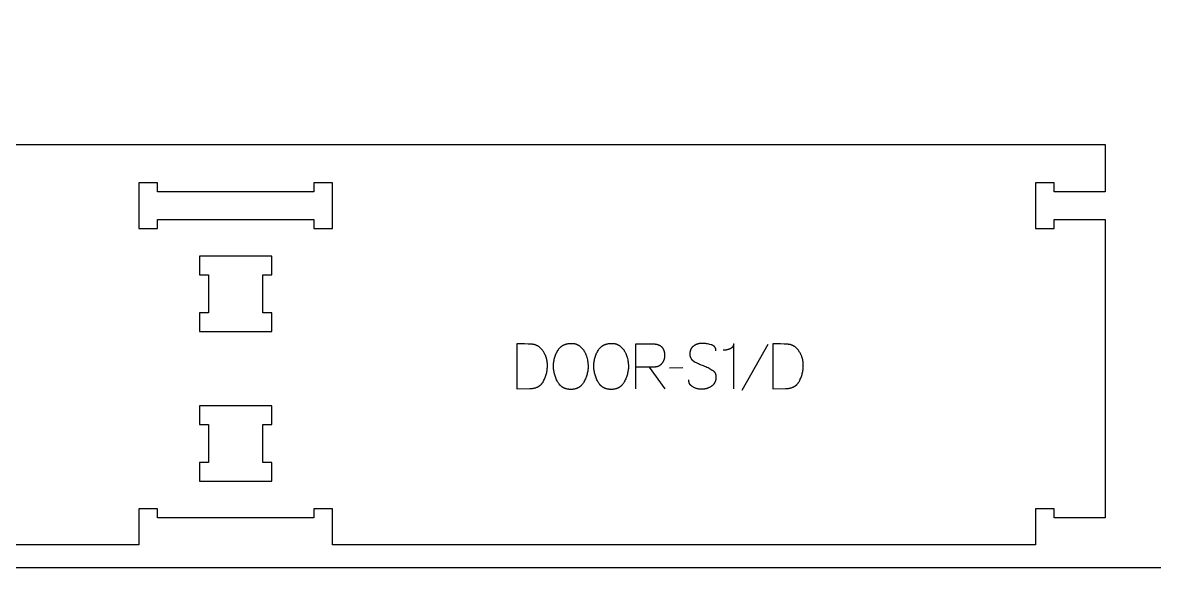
# Model space of a CAD drawing. Extents: x 0 to 4485, y 0 to 8771.
# Drawn here: x 829 to 1586, y 3763 to 4127 of the extents above; entities that cross this region are included whole.
import ezdxf

# ---------------------------------------------------------------- set-up
doc = ezdxf.new("R2010")
doc.units = 0
for name, color, linetype in [('0_SHEET_SPRUCEPLY_2440X122', 1, 'CONTINUOUS'), ('1_ANYTOOL_1MMDEEP_LABELS_S', 2, 'CONTINUOUS'), ('3_ANYTOOL_CUTTHROUGH_INSID', 4, 'CONTINUOUS'), ('4_ANYTOOL_CUTTHROUGH_OUTSI', 5, 'CONTINUOUS')]:
    doc.layers.add(name, color=color, linetype=linetype)

msp = doc.modelspace()

# ---------------------------------------------------------------- linework, layer by layer
at = {"layer": '0_SHEET_SPRUCEPLY_2440X122'}
msp.add_lwpolyline([(371.7, 4982.59), (371.7, 3762.59), (2811.7, 3762.59), (2811.7, 4982.59)], close=True, dxfattribs=at)
at = {"layer": '1_ANYTOOL_1MMDEEP_LABELS_S', "color": 2}
for points in [[(1159.63, 3911.95), (1159.63, 3881.95), (1168.16, 3882.03), (1168.57, 3882.04), (1168.97, 3882.06), (1169.37, 3882.09), (1169.76, 3882.13), (1170.14, 3882.18), (1170.51, 3882.24), (1170.87, 3882.3), (1171.23, 3882.38), (1171.58, 3882.46), (1171.92, 3882.56), (1172.25, 3882.66), (1172.58, 3882.78), (1172.89, 3882.9), (1173.05, 3882.97), (1173.2, 3883.03), (1173.35, 3883.1), (1173.5, 3883.18), (1173.65, 3883.25), (1173.8, 3883.33), (1173.94, 3883.41), (1174.08, 3883.49), (1174.22, 3883.57), (1174.36, 3883.66), (1174.49, 3883.75), (1174.63, 3883.84), (1174.76, 3883.94), (1174.89, 3884.03), (1175.02, 3884.13), (1175.14, 3884.23), (1175.27, 3884.33), (1175.39, 3884.44), (1175.51, 3884.55), (1175.63, 3884.66), (1175.74, 3884.77), (1175.86, 3884.89), (1175.97, 3885), (1176.08, 3885.12), (1176.19, 3885.24), (1176.3, 3885.37), (1176.4, 3885.5), (1176.5, 3885.63), (1176.6, 3885.76), (1176.7, 3885.89), (1176.8, 3886.03), (1176.89, 3886.17), (1177.07, 3886.45), (1177.25, 3886.74), (1177.42, 3887.05), (1177.73, 3887.67), (1178.03, 3888.29), (1178.31, 3888.92), (1178.56, 3889.56), (1178.8, 3890.2), (1179.01, 3890.85), (1179.2, 3891.5), (1179.38, 3892.16), (1179.53, 3892.82), (1179.66, 3893.49), (1179.78, 3894.17), (1179.87, 3894.85), (1179.94, 3895.54), (1179.99, 3896.23), (1180.02, 3896.93), (1180.03, 3897.63), (1180.02, 3898.23), (1179.99, 3898.82), (1179.94, 3899.41), (1179.88, 3899.98), (1179.79, 3900.56), (1179.74, 3900.84), (1179.68, 3901.12), (1179.62, 3901.41), (1179.56, 3901.69), (1179.49, 3901.96), (1179.41, 3902.24), (1179.33, 3902.52), (1179.25, 3902.79), (1179.16, 3903.06), (1179.06, 3903.33), (1178.96, 3903.6), (1178.86, 3903.87), (1178.75, 3904.13), (1178.63, 3904.4), (1178.39, 3904.92), (1178.13, 3905.44), (1177.85, 3905.95), (1177.55, 3906.46), (1177.35, 3906.77), (1177.15, 3907.06), (1176.95, 3907.35), (1176.75, 3907.63), (1176.54, 3907.9), (1176.33, 3908.16), (1176.11, 3908.41), (1175.89, 3908.65), (1175.67, 3908.88), (1175.45, 3909.11), (1175.22, 3909.32), (1174.99, 3909.52), (1174.75, 3909.72), (1174.51, 3909.9), (1174.27, 3910.08), (1174.03, 3910.25), (1173.78, 3910.41), (1173.53, 3910.56), (1173.27, 3910.7), (1173.01, 3910.83), (1172.75, 3910.95), (1172.48, 3911.06), (1172.21, 3911.16), (1171.94, 3911.25), (1171.67, 3911.34), (1171.39, 3911.41), (1171.1, 3911.48), (1170.82, 3911.54), (1170.53, 3911.58), (1170.23, 3911.62), (1169.94, 3911.65), (1169.64, 3911.67), (1167.21, 3911.77), (1164.73, 3911.86), (1162.2, 3911.91)], [(1196.1, 3912.29), (1196.47, 3912.28), (1196.84, 3912.27), (1197.2, 3912.24), (1197.55, 3912.2), (1197.72, 3912.17), (1197.89, 3912.15), (1198.06, 3912.12), (1198.23, 3912.08), (1198.39, 3912.05), (1198.56, 3912.01), (1198.72, 3911.97), (1198.88, 3911.92), (1199.04, 3911.87), (1199.19, 3911.82), (1199.35, 3911.77), (1199.5, 3911.71), (1199.65, 3911.65), (1199.8, 3911.59), (1199.95, 3911.53), (1200.1, 3911.46), (1200.24, 3911.39), (1200.38, 3911.31), (1200.52, 3911.24), (1200.66, 3911.16), (1200.8, 3911.08), (1200.94, 3910.99), (1201.07, 3910.9), (1201.2, 3910.81), (1201.46, 3910.62), (1201.72, 3910.43), (1201.96, 3910.23), (1202.21, 3910.02), (1202.44, 3909.81), (1202.67, 3909.59), (1202.9, 3909.37), (1203.12, 3909.13), (1203.33, 3908.9), (1203.54, 3908.65), (1203.74, 3908.4), (1203.93, 3908.15), (1204.12, 3907.89), (1204.3, 3907.62), (1204.48, 3907.34), (1204.65, 3907.06), (1204.82, 3906.78), (1204.98, 3906.49), (1205.13, 3906.19), (1205.28, 3905.9), (1205.43, 3905.6), (1205.56, 3905.29), (1205.69, 3904.98), (1205.82, 3904.67), (1205.94, 3904.36), (1206.06, 3904.04), (1206.16, 3903.72), (1206.27, 3903.39), (1206.37, 3903.06), (1206.46, 3902.73), (1206.54, 3902.39), (1206.62, 3902.05), (1206.77, 3901.36), (1206.9, 3900.69), (1207, 3900.02), (1207.09, 3899.36), (1207.16, 3898.7), (1207.21, 3898.05), (1207.24, 3897.41), (1207.25, 3896.78), (1207.24, 3896.14), (1207.2, 3895.5), (1207.15, 3894.86), (1207.07, 3894.23), (1206.98, 3893.59), (1206.86, 3892.95), (1206.72, 3892.31), (1206.55, 3891.68), (1206.37, 3891.04), (1206.17, 3890.4), (1205.94, 3889.76), (1205.69, 3889.13), (1205.42, 3888.49), (1205.13, 3887.85), (1204.82, 3887.21), (1204.48, 3886.58), (1204.31, 3886.26), (1204.12, 3885.96), (1203.94, 3885.66), (1203.74, 3885.38), (1203.54, 3885.11), (1203.33, 3884.84), (1203.12, 3884.59), (1202.9, 3884.34), (1202.79, 3884.23), (1202.67, 3884.11), (1202.56, 3884), (1202.44, 3883.89), (1202.32, 3883.78), (1202.2, 3883.67), (1202.08, 3883.57), (1201.96, 3883.47), (1201.83, 3883.37), (1201.71, 3883.27), (1201.58, 3883.18), (1201.45, 3883.09), (1201.32, 3883), (1201.19, 3882.91), (1201.05, 3882.83), (1200.92, 3882.75), (1200.78, 3882.67), (1200.64, 3882.6), (1200.5, 3882.52), (1200.36, 3882.45), (1200.22, 3882.38), (1200.07, 3882.32), (1199.93, 3882.25), (1199.78, 3882.19), (1199.63, 3882.13), (1199.48, 3882.08), (1199.33, 3882.02), (1199.17, 3881.97), (1198.86, 3881.88), (1198.54, 3881.79), (1198.21, 3881.72), (1197.88, 3881.65), (1197.54, 3881.6), (1197.2, 3881.56), (1196.85, 3881.52), (1196.49, 3881.5), (1196.13, 3881.48), (1195.76, 3881.48), (1195.38, 3881.48), (1195, 3881.5), (1194.63, 3881.52), (1194.27, 3881.56), (1193.91, 3881.6), (1193.57, 3881.66), (1193.22, 3881.72), (1192.89, 3881.8), (1192.56, 3881.89), (1192.24, 3881.98), (1192.08, 3882.03), (1191.92, 3882.09), (1191.76, 3882.15), (1191.61, 3882.2), (1191.46, 3882.27), (1191.31, 3882.33), (1191.16, 3882.4), (1191.01, 3882.47), (1190.87, 3882.54), (1190.72, 3882.62), (1190.58, 3882.69), (1190.44, 3882.77), (1190.3, 3882.85), (1190.16, 3882.94), (1190.03, 3883.03), (1189.9, 3883.12), (1189.76, 3883.21), (1189.63, 3883.3), (1189.5, 3883.4), (1189.38, 3883.5), (1189.25, 3883.6), (1189.13, 3883.71), (1189.01, 3883.82), (1188.88, 3883.93), (1188.77, 3884.04), (1188.65, 3884.15), (1188.53, 3884.27), (1188.42, 3884.39), (1188.31, 3884.52), (1188.2, 3884.64), (1187.98, 3884.9), (1187.77, 3885.17), (1187.57, 3885.45), (1187.37, 3885.73), (1187.18, 3886.03), (1187, 3886.34), (1186.82, 3886.66), (1186.49, 3887.31), (1186.18, 3887.96), (1185.89, 3888.61), (1185.62, 3889.26), (1185.37, 3889.91), (1185.14, 3890.56), (1184.93, 3891.21), (1184.75, 3891.86), (1184.59, 3892.51), (1184.45, 3893.16), (1184.33, 3893.81), (1184.23, 3894.46), (1184.16, 3895.12), (1184.1, 3895.77), (1184.07, 3896.42), (1184.06, 3897.08), (1184.07, 3897.77), (1184.11, 3898.46), (1184.16, 3899.14), (1184.24, 3899.81), (1184.34, 3900.48), (1184.47, 3901.15), (1184.61, 3901.81), (1184.78, 3902.46), (1184.98, 3903.11), (1185.19, 3903.75), (1185.43, 3904.38), (1185.69, 3905.01), (1185.97, 3905.63), (1186.28, 3906.25), (1186.6, 3906.86), (1186.95, 3907.47), (1187.14, 3907.77), (1187.33, 3908.05), (1187.53, 3908.33), (1187.73, 3908.6), (1187.94, 3908.86), (1188.16, 3909.11), (1188.38, 3909.35), (1188.61, 3909.58), (1188.73, 3909.69), (1188.85, 3909.8), (1188.97, 3909.91), (1189.09, 3910.01), (1189.21, 3910.11), (1189.34, 3910.21), (1189.47, 3910.31), (1189.6, 3910.41), (1189.73, 3910.5), (1189.86, 3910.59), (1189.99, 3910.68), (1190.13, 3910.76), (1190.27, 3910.85), (1190.4, 3910.93), (1190.54, 3911.01), (1190.69, 3911.08), (1190.83, 3911.16), (1190.98, 3911.23), (1191.27, 3911.37), (1191.57, 3911.49), (1191.88, 3911.61), (1192.2, 3911.72), (1192.52, 3911.82), (1192.85, 3911.91), (1193.18, 3911.99), (1193.53, 3912.06), (1193.87, 3912.12), (1194.23, 3912.17), (1194.59, 3912.21), (1194.96, 3912.25), (1195.33, 3912.27), (1195.72, 3912.29)], [(1223.06, 3912.29), (1223.43, 3912.28), (1223.8, 3912.27), (1224.15, 3912.24), (1224.5, 3912.2), (1224.68, 3912.17), (1224.85, 3912.15), (1225.02, 3912.12), (1225.18, 3912.08), (1225.35, 3912.05), (1225.51, 3912.01), (1225.67, 3911.97), (1225.84, 3911.92), (1225.99, 3911.87), (1226.15, 3911.82), (1226.31, 3911.77), (1226.46, 3911.71), (1226.61, 3911.65), (1226.76, 3911.59), (1226.91, 3911.53), (1227.05, 3911.46), (1227.2, 3911.39), (1227.34, 3911.31), (1227.48, 3911.24), (1227.62, 3911.16), (1227.76, 3911.08), (1227.89, 3910.99), (1228.03, 3910.9), (1228.16, 3910.81), (1228.42, 3910.62), (1228.67, 3910.43), (1228.92, 3910.23), (1229.16, 3910.02), (1229.4, 3909.81), (1229.63, 3909.59), (1229.85, 3909.37), (1230.07, 3909.13), (1230.29, 3908.9), (1230.49, 3908.65), (1230.69, 3908.4), (1230.89, 3908.15), (1231.08, 3907.89), (1231.26, 3907.62), (1231.44, 3907.34), (1231.61, 3907.06), (1231.78, 3906.78), (1231.94, 3906.49), (1232.09, 3906.19), (1232.24, 3905.9), (1232.38, 3905.6), (1232.52, 3905.29), (1232.65, 3904.98), (1232.78, 3904.67), (1232.9, 3904.36), (1233.01, 3904.04), (1233.12, 3903.72), (1233.23, 3903.39), (1233.32, 3903.06), (1233.41, 3902.73), (1233.5, 3902.39), (1233.58, 3902.05), (1233.73, 3901.36), (1233.85, 3900.69), (1233.96, 3900.02), (1234.05, 3899.36), (1234.12, 3898.7), (1234.16, 3898.05), (1234.19, 3897.41), (1234.2, 3896.78), (1234.19, 3896.14), (1234.16, 3895.5), (1234.11, 3894.86), (1234.03, 3894.23), (1233.93, 3893.59), (1233.81, 3892.95), (1233.67, 3892.31), (1233.51, 3891.68), (1233.33, 3891.04), (1233.12, 3890.4), (1232.9, 3889.76), (1232.65, 3889.13), (1232.38, 3888.49), (1232.09, 3887.85), (1231.77, 3887.21), (1231.44, 3886.58), (1231.26, 3886.26), (1231.08, 3885.96), (1230.89, 3885.66), (1230.7, 3885.38), (1230.5, 3885.11), (1230.29, 3884.84), (1230.08, 3884.59), (1229.86, 3884.34), (1229.74, 3884.23), (1229.63, 3884.11), (1229.52, 3884), (1229.4, 3883.89), (1229.28, 3883.78), (1229.16, 3883.67), (1229.04, 3883.57), (1228.92, 3883.47), (1228.79, 3883.37), (1228.67, 3883.27), (1228.54, 3883.18), (1228.41, 3883.09), (1228.28, 3883), (1228.15, 3882.91), (1228.01, 3882.83), (1227.88, 3882.75), (1227.74, 3882.67), (1227.6, 3882.6), (1227.46, 3882.52), (1227.32, 3882.45), (1227.18, 3882.38), (1227.03, 3882.32), (1226.88, 3882.25), (1226.74, 3882.19), (1226.59, 3882.13), (1226.44, 3882.08), (1226.28, 3882.02), (1226.13, 3881.97), (1225.82, 3881.88), (1225.5, 3881.79), (1225.17, 3881.72), (1224.84, 3881.65), (1224.5, 3881.6), (1224.16, 3881.56), (1223.81, 3881.52), (1223.45, 3881.5), (1223.09, 3881.48), (1222.72, 3881.48), (1222.33, 3881.48), (1221.96, 3881.5), (1221.59, 3881.52), (1221.23, 3881.56), (1220.87, 3881.6), (1220.52, 3881.66), (1220.18, 3881.72), (1219.84, 3881.8), (1219.52, 3881.89), (1219.19, 3881.98), (1219.03, 3882.03), (1218.88, 3882.09), (1218.72, 3882.15), (1218.57, 3882.2), (1218.42, 3882.27), (1218.27, 3882.33), (1218.12, 3882.4), (1217.97, 3882.47), (1217.82, 3882.54), (1217.68, 3882.62), (1217.54, 3882.69), (1217.4, 3882.77), (1217.26, 3882.85), (1217.12, 3882.94), (1216.99, 3883.03), (1216.85, 3883.12), (1216.72, 3883.21), (1216.59, 3883.3), (1216.46, 3883.4), (1216.33, 3883.5), (1216.21, 3883.6), (1216.08, 3883.71), (1215.96, 3883.82), (1215.84, 3883.93), (1215.72, 3884.04), (1215.61, 3884.15), (1215.49, 3884.27), (1215.38, 3884.39), (1215.26, 3884.52), (1215.15, 3884.64), (1214.94, 3884.9), (1214.73, 3885.17), (1214.53, 3885.45), (1214.33, 3885.73), (1214.14, 3886.03), (1213.96, 3886.34), (1213.78, 3886.66), (1213.45, 3887.31), (1213.13, 3887.96), (1212.84, 3888.61), (1212.57, 3889.26), (1212.32, 3889.91), (1212.1, 3890.56), (1211.89, 3891.21), (1211.71, 3891.86), (1211.55, 3892.51), (1211.41, 3893.16), (1211.29, 3893.81), (1211.19, 3894.46), (1211.11, 3895.12), (1211.06, 3895.77), (1211.03, 3896.42), (1211.02, 3897.08), (1211.03, 3897.77), (1211.06, 3898.46), (1211.12, 3899.14), (1211.2, 3899.81), (1211.3, 3900.48), (1211.42, 3901.15), (1211.57, 3901.81), (1211.74, 3902.46), (1211.93, 3903.11), (1212.15, 3903.75), (1212.38, 3904.38), (1212.64, 3905.01), (1212.93, 3905.63), (1213.23, 3906.25), (1213.56, 3906.86), (1213.91, 3907.47), (1214.09, 3907.77), (1214.28, 3908.05), (1214.48, 3908.33), (1214.69, 3908.6), (1214.9, 3908.86), (1215.11, 3909.11), (1215.34, 3909.35), (1215.57, 3909.58), (1215.68, 3909.69), (1215.8, 3909.8), (1215.92, 3909.91), (1216.05, 3910.01), (1216.17, 3910.11), (1216.3, 3910.21), (1216.42, 3910.31), (1216.55, 3910.41), (1216.68, 3910.5), (1216.82, 3910.59), (1216.95, 3910.68), (1217.09, 3910.76), (1217.22, 3910.85), (1217.36, 3910.93), (1217.5, 3911.01), (1217.64, 3911.08), (1217.79, 3911.16), (1217.93, 3911.23), (1218.23, 3911.37), (1218.53, 3911.49), (1218.84, 3911.61), (1219.16, 3911.72), (1219.48, 3911.82), (1219.81, 3911.91), (1220.14, 3911.99), (1220.48, 3912.06), (1220.83, 3912.12), (1221.19, 3912.17), (1221.55, 3912.21), (1221.92, 3912.25), (1222.29, 3912.27), (1222.67, 3912.29)], [(1330.8, 3911.95), (1330.8, 3881.95), (1339.33, 3882.03), (1339.74, 3882.04), (1340.15, 3882.06), (1340.54, 3882.09), (1340.93, 3882.13), (1341.31, 3882.18), (1341.68, 3882.24), (1342.05, 3882.3), (1342.4, 3882.38), (1342.75, 3882.46), (1343.09, 3882.56), (1343.42, 3882.66), (1343.75, 3882.78), (1344.06, 3882.9), (1344.22, 3882.97), (1344.37, 3883.03), (1344.52, 3883.1), (1344.67, 3883.18), (1344.82, 3883.25), (1344.97, 3883.33), (1345.11, 3883.41), (1345.25, 3883.49), (1345.39, 3883.57), (1345.53, 3883.66), (1345.67, 3883.75), (1345.8, 3883.84), (1345.93, 3883.94), (1346.06, 3884.03), (1346.19, 3884.13), (1346.32, 3884.23), (1346.44, 3884.33), (1346.56, 3884.44), (1346.68, 3884.55), (1346.8, 3884.66), (1346.92, 3884.77), (1347.03, 3884.89), (1347.14, 3885), (1347.25, 3885.12), (1347.36, 3885.24), (1347.47, 3885.37), (1347.57, 3885.5), (1347.67, 3885.63), (1347.77, 3885.76), (1347.87, 3885.89), (1347.97, 3886.03), (1348.06, 3886.17), (1348.25, 3886.45), (1348.42, 3886.74), (1348.59, 3887.05), (1348.91, 3887.67), (1349.2, 3888.29), (1349.48, 3888.92), (1349.73, 3889.56), (1349.97, 3890.2), (1350.18, 3890.85), (1350.38, 3891.5), (1350.55, 3892.16), (1350.7, 3892.82), (1350.84, 3893.49), (1350.95, 3894.17), (1351.04, 3894.85), (1351.11, 3895.54), (1351.16, 3896.23), (1351.19, 3896.93), (1351.2, 3897.63), (1351.19, 3898.23), (1351.16, 3898.82), (1351.12, 3899.41), (1351.05, 3899.98), (1350.96, 3900.56), (1350.91, 3900.84), (1350.85, 3901.12), (1350.79, 3901.41), (1350.73, 3901.69), (1350.66, 3901.96), (1350.58, 3902.24), (1350.5, 3902.52), (1350.42, 3902.79), (1350.33, 3903.06), (1350.23, 3903.33), (1350.13, 3903.6), (1350.03, 3903.87), (1349.92, 3904.13), (1349.8, 3904.4), (1349.56, 3904.92), (1349.3, 3905.44), (1349.02, 3905.95), (1348.72, 3906.46), (1348.52, 3906.77), (1348.32, 3907.06), (1348.12, 3907.35), (1347.92, 3907.63), (1347.71, 3907.9), (1347.5, 3908.16), (1347.28, 3908.41), (1347.07, 3908.65), (1346.84, 3908.88), (1346.62, 3909.11), (1346.39, 3909.32), (1346.16, 3909.52), (1345.92, 3909.72), (1345.69, 3909.9), (1345.44, 3910.08), (1345.2, 3910.25), (1344.95, 3910.41), (1344.7, 3910.56), (1344.44, 3910.7), (1344.18, 3910.83), (1343.92, 3910.95), (1343.65, 3911.06), (1343.38, 3911.16), (1343.11, 3911.25), (1342.84, 3911.34), (1342.56, 3911.41), (1342.27, 3911.48), (1341.99, 3911.54), (1341.7, 3911.58), (1341.41, 3911.62), (1341.11, 3911.65), (1340.81, 3911.67), (1338.38, 3911.77), (1335.9, 3911.86), (1333.37, 3911.91)]]:
    msp.add_lwpolyline(points, close=True, dxfattribs=at)
for points in [[(1239.09, 3881.95), (1239.09, 3911.95), (1250.45, 3911.95), (1250.94, 3911.94), (1251.41, 3911.92), (1251.64, 3911.9), (1251.87, 3911.88), (1252.09, 3911.85), (1252.31, 3911.82), (1252.53, 3911.79), (1252.74, 3911.76), (1252.95, 3911.72), (1253.15, 3911.67), (1253.36, 3911.62), (1253.55, 3911.57), (1253.74, 3911.52), (1253.93, 3911.46), (1254.12, 3911.39), (1254.3, 3911.33), (1254.48, 3911.26), (1254.65, 3911.18), (1254.82, 3911.1), (1254.98, 3911.02), (1255.15, 3910.93), (1255.3, 3910.84), (1255.46, 3910.75), (1255.61, 3910.65), (1255.75, 3910.55), (1255.9, 3910.45), (1256.03, 3910.34), (1256.17, 3910.22), (1256.3, 3910.11), (1256.42, 3909.99), (1256.55, 3909.86), (1256.67, 3909.73), (1256.78, 3909.6), (1256.89, 3909.47), (1257, 3909.33), (1257.1, 3909.18), (1257.2, 3909.03), (1257.3, 3908.88), (1257.39, 3908.73), (1257.48, 3908.57), (1257.56, 3908.41), (1257.64, 3908.24), (1257.71, 3908.07), (1257.79, 3907.9), (1257.85, 3907.72), (1257.92, 3907.54), (1257.98, 3907.35), (1258.04, 3907.16), (1258.09, 3906.97), (1258.14, 3906.77), (1258.18, 3906.57), (1258.22, 3906.36), (1258.26, 3906.15), (1258.29, 3905.94), (1258.32, 3905.73), (1258.35, 3905.51), (1258.37, 3905.28), (1258.39, 3905.05), (1258.41, 3904.59), (1258.42, 3904.1), (1258.42, 3903.93), (1258.41, 3903.75), (1258.4, 3903.58), (1258.39, 3903.4), (1258.37, 3903.23), (1258.35, 3903.06), (1258.33, 3902.89), (1258.31, 3902.72), (1258.28, 3902.55), (1258.24, 3902.38), (1258.21, 3902.22), (1258.17, 3902.05), (1258.12, 3901.88), (1258.08, 3901.72), (1258.03, 3901.56), (1257.97, 3901.39), (1257.92, 3901.23), (1257.85, 3901.07), (1257.79, 3900.91), (1257.72, 3900.75), (1257.65, 3900.59), (1257.58, 3900.44), (1257.5, 3900.28), (1257.42, 3900.13), (1257.33, 3899.97), (1257.24, 3899.82), (1257.15, 3899.67), (1257.06, 3899.52), (1256.96, 3899.36), (1256.85, 3899.21), (1256.75, 3899.07), (1256.64, 3898.92), (1256.53, 3898.77), (1256.41, 3898.63), (1256.29, 3898.5), (1256.18, 3898.36), (1256.05, 3898.24), (1255.93, 3898.11), (1255.8, 3898), (1255.67, 3897.88), (1255.54, 3897.77), (1255.41, 3897.67), (1255.27, 3897.57), (1255.13, 3897.47), (1254.99, 3897.38), (1254.85, 3897.29), (1254.7, 3897.21), (1254.55, 3897.13), (1254.4, 3897.06), (1254.25, 3896.99), (1254.1, 3896.92), (1253.94, 3896.86), (1253.78, 3896.8), (1253.62, 3896.75), (1253.45, 3896.7), (1253.28, 3896.66), (1253.11, 3896.62), (1252.94, 3896.59), (1252.77, 3896.56), (1252.59, 3896.53), (1252.41, 3896.51), (1252.23, 3896.5), (1252.05, 3896.48), (1250.12, 3896.41), (1248.09, 3896.39), (1239.13, 3896.39)], [(1292.79, 3907.36), (1292.79, 3907.55), (1292.78, 3907.64), (1292.78, 3907.73), (1292.77, 3907.82), (1292.76, 3907.91), (1292.75, 3908), (1292.74, 3908.09), (1292.72, 3908.18), (1292.71, 3908.26), (1292.69, 3908.35), (1292.67, 3908.43), (1292.65, 3908.51), (1292.63, 3908.59), (1292.61, 3908.67), (1292.58, 3908.75), (1292.56, 3908.83), (1292.53, 3908.91), (1292.5, 3908.98), (1292.47, 3909.06), (1292.44, 3909.13), (1292.4, 3909.21), (1292.37, 3909.28), (1292.33, 3909.35), (1292.29, 3909.42), (1292.25, 3909.49), (1292.21, 3909.56), (1292.16, 3909.62), (1292.12, 3909.69), (1292.07, 3909.75), (1292.02, 3909.82), (1291.97, 3909.88), (1291.92, 3909.94), (1291.86, 3910), (1291.81, 3910.06), (1291.75, 3910.12), (1291.69, 3910.18), (1291.63, 3910.23), (1291.57, 3910.29), (1291.51, 3910.34), (1291.44, 3910.4), (1291.38, 3910.45), (1291.31, 3910.5), (1291.24, 3910.55), (1291.17, 3910.6), (1291.1, 3910.65), (1291.02, 3910.7), (1290.94, 3910.74), (1290.87, 3910.79), (1290.79, 3910.83), (1290.71, 3910.88), (1290.62, 3910.92), (1290.45, 3911), (1290.28, 3911.08), (1290.1, 3911.15), (1289.91, 3911.22), (1289.71, 3911.29), (1289.51, 3911.35), (1288.7, 3911.57), (1287.9, 3911.76), (1287.11, 3911.92), (1286.34, 3912.05), (1285.96, 3912.11), (1285.59, 3912.16), (1285.21, 3912.2), (1284.85, 3912.23), (1284.48, 3912.26), (1284.12, 3912.28), (1283.76, 3912.29), (1283.4, 3912.29), (1283.21, 3912.29), (1283.01, 3912.28), (1282.82, 3912.27), (1282.63, 3912.26), (1282.44, 3912.25), (1282.25, 3912.23), (1282.07, 3912.2), (1281.88, 3912.18), (1281.69, 3912.15), (1281.51, 3912.11), (1281.33, 3912.07), (1281.15, 3912.03), (1280.97, 3911.99), (1280.79, 3911.94), (1280.61, 3911.89), (1280.44, 3911.83), (1280.26, 3911.78), (1280.09, 3911.71), (1279.91, 3911.65), (1279.74, 3911.58), (1279.57, 3911.51), (1279.41, 3911.43), (1279.24, 3911.35), (1279.07, 3911.27), (1278.91, 3911.18), (1278.74, 3911.09), (1278.58, 3910.99), (1278.42, 3910.9), (1278.26, 3910.79), (1278.1, 3910.69), (1277.94, 3910.58), (1277.79, 3910.47), (1277.64, 3910.35), (1277.49, 3910.23), (1277.34, 3910.11), (1277.21, 3909.99), (1277.07, 3909.86), (1276.94, 3909.73), (1276.82, 3909.6), (1276.7, 3909.46), (1276.59, 3909.32), (1276.48, 3909.18), (1276.37, 3909.03), (1276.27, 3908.88), (1276.18, 3908.73), (1276.09, 3908.58), (1276, 3908.42), (1275.92, 3908.26), (1275.85, 3908.09), (1275.78, 3907.92), (1275.71, 3907.75), (1275.65, 3907.58), (1275.6, 3907.4), (1275.55, 3907.22), (1275.5, 3907.04), (1275.46, 3906.86), (1275.42, 3906.67), (1275.39, 3906.48), (1275.36, 3906.28), (1275.34, 3906.08), (1275.32, 3905.88), (1275.31, 3905.68), (1275.31, 3905.47), (1275.3, 3905.26), (1275.31, 3905.05), (1275.31, 3904.83), (1275.33, 3904.63), (1275.35, 3904.42), (1275.37, 3904.22), (1275.4, 3904.03), (1275.44, 3903.83), (1275.48, 3903.64), (1275.53, 3903.46), (1275.58, 3903.28), (1275.64, 3903.1), (1275.7, 3902.92), (1275.73, 3902.84), (1275.77, 3902.75), (1275.81, 3902.67), (1275.84, 3902.58), (1275.88, 3902.5), (1275.92, 3902.42), (1275.97, 3902.34), (1276.01, 3902.26), (1276.06, 3902.18), (1276.1, 3902.11), (1276.15, 3902.03), (1276.2, 3901.95), (1276.25, 3901.88), (1276.3, 3901.8), (1276.35, 3901.73), (1276.41, 3901.66), (1276.46, 3901.59), (1276.52, 3901.52), (1276.58, 3901.45), (1276.64, 3901.38), (1276.7, 3901.31), (1276.76, 3901.25), (1276.83, 3901.18), (1276.89, 3901.11), (1277.03, 3900.99), (1277.17, 3900.87), (1277.32, 3900.75), (1277.47, 3900.63), (1277.63, 3900.52), (1277.79, 3900.41), (1277.96, 3900.31), (1278.13, 3900.2), (1278.85, 3899.81), (1279.58, 3899.43), (1280.33, 3899.07), (1281.09, 3898.71), (1281.87, 3898.36), (1282.66, 3898.03), (1283.48, 3897.71), (1284.3, 3897.4), (1285.13, 3897.08), (1285.93, 3896.76), (1286.72, 3896.41), (1287.49, 3896.05), (1288.23, 3895.68), (1288.96, 3895.29), (1289.66, 3894.88), (1290.35, 3894.46), (1290.51, 3894.35), (1290.67, 3894.24), (1290.83, 3894.12), (1290.9, 3894.06), (1290.97, 3894), (1291.05, 3893.94), (1291.12, 3893.88), (1291.19, 3893.81), (1291.25, 3893.75), (1291.32, 3893.68), (1291.38, 3893.61), (1291.45, 3893.55), (1291.51, 3893.48), (1291.57, 3893.41), (1291.63, 3893.34), (1291.68, 3893.27), (1291.74, 3893.19), (1291.79, 3893.12), (1291.85, 3893.04), (1291.9, 3892.97), (1291.95, 3892.89), (1292, 3892.81), (1292.04, 3892.74), (1292.09, 3892.66), (1292.13, 3892.58), (1292.18, 3892.49), (1292.22, 3892.41), (1292.26, 3892.33), (1292.3, 3892.24), (1292.33, 3892.16), (1292.37, 3892.07), (1292.4, 3891.98), (1292.43, 3891.9), (1292.47, 3891.81), (1292.49, 3891.72), (1292.52, 3891.62), (1292.55, 3891.53), (1292.6, 3891.34), (1292.64, 3891.15), (1292.68, 3890.96), (1292.71, 3890.76), (1292.73, 3890.55), (1292.75, 3890.35), (1292.77, 3890.13), (1292.77, 3889.92), (1292.78, 3889.7), (1292.77, 3889.48), (1292.76, 3889.25), (1292.75, 3889.02), (1292.72, 3888.79), (1292.7, 3888.56), (1292.67, 3888.34), (1292.63, 3888.12), (1292.59, 3887.9), (1292.54, 3887.69), (1292.49, 3887.48), (1292.44, 3887.27), (1292.37, 3887.07), (1292.31, 3886.87), (1292.24, 3886.68), (1292.16, 3886.49), (1292.08, 3886.3), (1291.99, 3886.12), (1291.9, 3885.94), (1291.8, 3885.77), (1291.7, 3885.6), (1291.59, 3885.43), (1291.48, 3885.26), (1291.37, 3885.1), (1291.24, 3884.95), (1291.12, 3884.79), (1290.99, 3884.64), (1290.85, 3884.5), (1290.71, 3884.36), (1290.56, 3884.22), (1290.41, 3884.08), (1290.25, 3883.95), (1290.09, 3883.83), (1289.92, 3883.7), (1289.75, 3883.58), (1289.57, 3883.47), (1289.21, 3883.25), (1288.85, 3883.04), (1288.48, 3882.85), (1288.11, 3882.67), (1287.74, 3882.5), (1287.36, 3882.35), (1287.17, 3882.28), (1286.98, 3882.22), (1286.78, 3882.15), (1286.59, 3882.09), (1286.4, 3882.04), (1286.2, 3881.98), (1286.01, 3881.93), (1285.81, 3881.89), (1285.61, 3881.84), (1285.41, 3881.8), (1285.21, 3881.77), (1285.01, 3881.74), (1284.81, 3881.71), (1284.61, 3881.68), (1284.2, 3881.64), (1283.8, 3881.62), (1283.38, 3881.6), (1282.97, 3881.61), (1282.56, 3881.62), (1282.16, 3881.65), (1281.76, 3881.68), (1281.36, 3881.74), (1280.97, 3881.8), (1280.59, 3881.88), (1280.2, 3881.97), (1279.83, 3882.07), (1279.46, 3882.19), (1279.09, 3882.32), (1278.72, 3882.46), (1278.37, 3882.61), (1278.01, 3882.78), (1277.66, 3882.96), (1277.32, 3883.15), (1277.15, 3883.25), (1276.99, 3883.35), (1276.83, 3883.46), (1276.67, 3883.57), (1276.53, 3883.68), (1276.39, 3883.79), (1276.25, 3883.91), (1276.12, 3884.03), (1275.99, 3884.16), (1275.87, 3884.28), (1275.76, 3884.41), (1275.65, 3884.55), (1275.59, 3884.61), (1275.54, 3884.68), (1275.49, 3884.75), (1275.44, 3884.82), (1275.39, 3884.89), (1275.35, 3884.96), (1275.3, 3885.04), (1275.26, 3885.11), (1275.22, 3885.18), (1275.18, 3885.26), (1275.14, 3885.33), (1275.1, 3885.41), (1275.06, 3885.48), (1275.03, 3885.56), (1274.99, 3885.64), (1274.96, 3885.72), (1274.93, 3885.79), (1274.9, 3885.87), (1274.87, 3885.95), (1274.84, 3886.04), (1274.79, 3886.2), (1274.75, 3886.37), (1274.71, 3886.54), (1274.67, 3886.71), (1274.64, 3886.89), (1274.62, 3887.07), (1274.6, 3887.25), (1274.59, 3887.44), (1274.58, 3887.63), (1274.57, 3887.82)], [(1304.66, 3881.95), (1304.66, 3911.99), (1304.64, 3911.84), (1304.61, 3911.69), (1304.59, 3911.54), (1304.55, 3911.4), (1304.52, 3911.26), (1304.48, 3911.13), (1304.43, 3910.99), (1304.38, 3910.86), (1304.33, 3910.73), (1304.28, 3910.61), (1304.25, 3910.55), (1304.22, 3910.49), (1304.18, 3910.43), (1304.15, 3910.37), (1304.12, 3910.31), (1304.08, 3910.25), (1304.05, 3910.19), (1304.01, 3910.14), (1303.97, 3910.08), (1303.94, 3910.02), (1303.9, 3909.97), (1303.86, 3909.92), (1303.82, 3909.86), (1303.77, 3909.81), (1303.73, 3909.76), (1303.69, 3909.71), (1303.64, 3909.66), (1303.59, 3909.61), (1303.55, 3909.56), (1303.5, 3909.51), (1303.45, 3909.47), (1303.4, 3909.42), (1303.3, 3909.33), (1303.19, 3909.24), (1303.08, 3909.16), (1302.96, 3909.08), (1302.84, 3909), (1302.72, 3908.92), (1302.59, 3908.85), (1302.46, 3908.78), (1302.33, 3908.71), (1302.19, 3908.64), (1302.05, 3908.58), (1301.76, 3908.47), (1301.47, 3908.36), (1301.19, 3908.26), (1300.9, 3908.16), (1300.62, 3908.07), (1300.35, 3908), (1300.07, 3907.92), (1299.8, 3907.86), (1299.52, 3907.8), (1299.25, 3907.75), (1298.99, 3907.71), (1298.72, 3907.68), (1298.45, 3907.65), (1298.19, 3907.63), (1297.93, 3907.62), (1297.67, 3907.62)], [(1327.37, 3911.48), (1310.19, 3880.7)], [(1248.09, 3896.39), (1258.55, 3881.9)], [(1270.55, 3895.83), (1261.76, 3895.75)]]:
    msp.add_lwpolyline(points, dxfattribs=at)
at = {"layer": '3_ANYTOOL_CUTTHROUGH_INSID', "color": 4}
for points in [[(1023.82, 4019.62), (1023.82, 4013.62), (919.13, 4013.62), (919.13, 4019.62), (906.63, 4019.62), (906.63, 3989.12), (919.13, 3989.12), (919.13, 3995.12), (1023.82, 3995.12), (1023.82, 3989.12), (1036.32, 3989.12), (1036.32, 4019.62)], [(953.23, 3958.12), (953.23, 3932.62), (947.23, 3932.62), (947.23, 3920.12), (995.73, 3920.12), (995.73, 3932.62), (989.73, 3932.62), (989.73, 3958.12), (995.73, 3958.12), (995.73, 3970.62), (947.23, 3970.62), (947.23, 3958.12)], [(953.23, 3858.12), (953.23, 3832.62), (947.23, 3832.62), (947.23, 3820.12), (995.73, 3820.12), (995.73, 3832.62), (989.73, 3832.62), (989.73, 3858.12), (995.73, 3858.12), (995.73, 3870.62), (947.23, 3870.62), (947.23, 3858.12)]]:
    msp.add_lwpolyline(points, close=True, dxfattribs=at)
at = {"layer": '4_ANYTOOL_CUTTHROUGH_OUTSI', "color": 5}
msp.add_lwpolyline([(389.73, 4045.12), (1553.23, 4045.12), (1553.23, 4013.62), (1519.13, 4013.62), (1519.13, 4019.62), (1506.63, 4019.62), (1506.63, 3989.12), (1519.13, 3989.12), (1519.13, 3995.12), (1553.23, 3995.12), (1553.23, 3795.62), (1519.13, 3795.62), (1519.13, 3801.62), (1506.63, 3801.62), (1506.63, 3777.62), (1036.32, 3777.62), (1036.32, 3801.62), (1023.82, 3801.62), (1023.82, 3795.62), (919.13, 3795.62), (919.13, 3801.62), (906.63, 3801.62), (906.63, 3777.62), (436.32, 3777.62)], dxfattribs=at)

doc.saveas('drawing.dxf')
